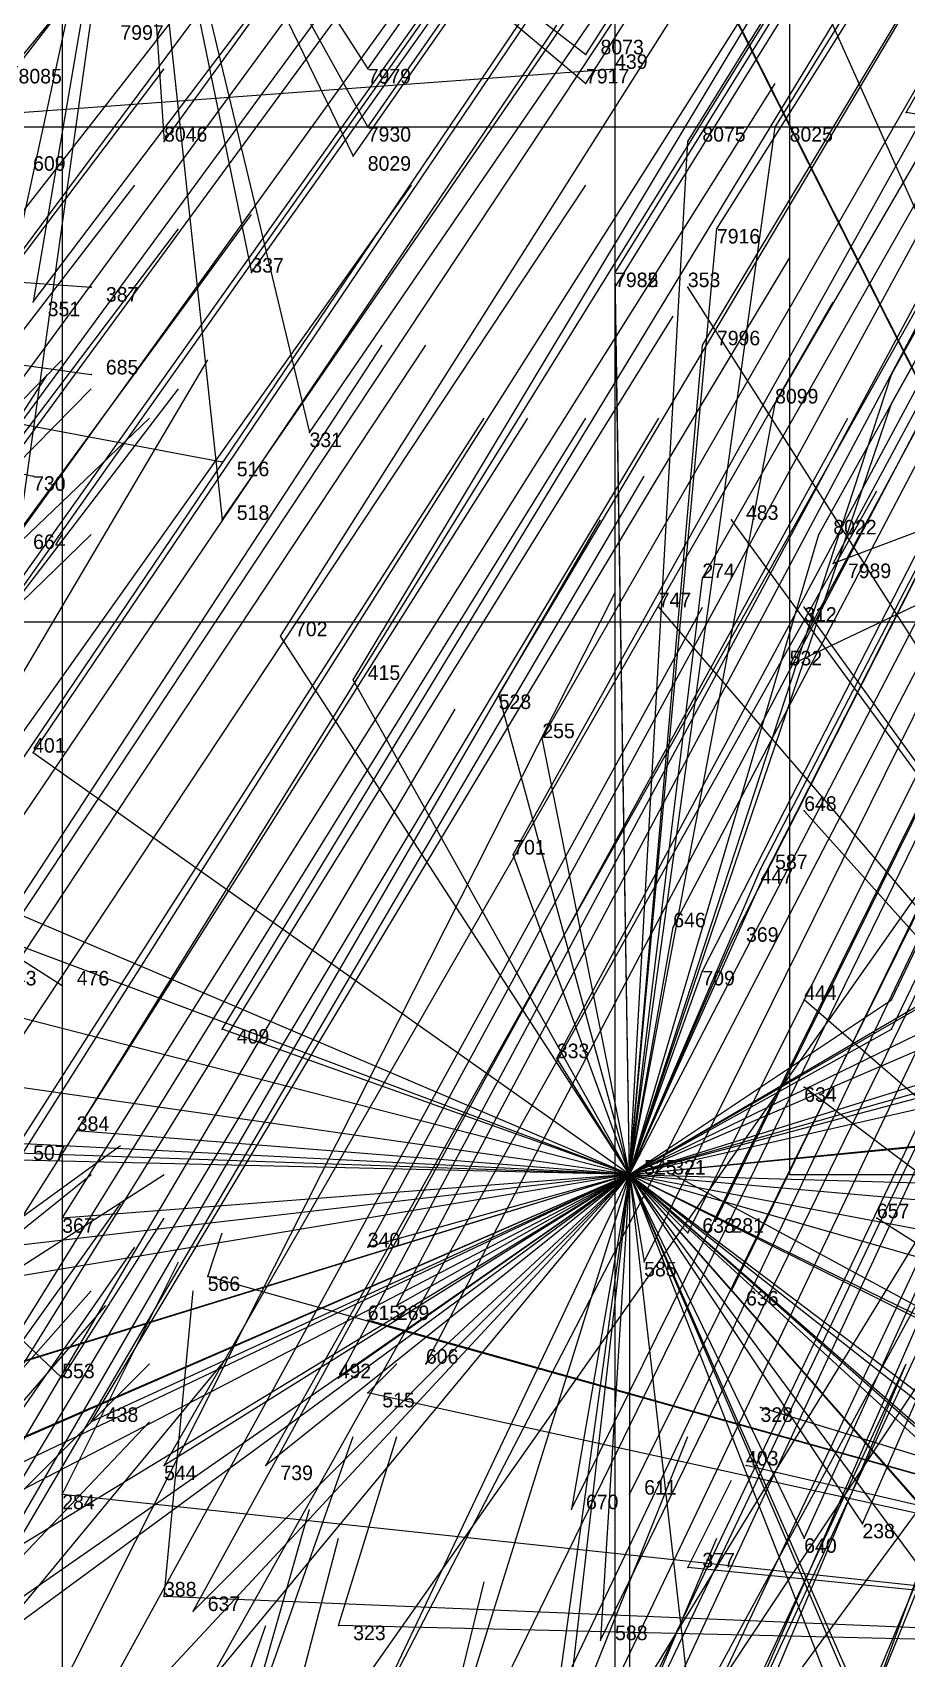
# Model space of a CAD drawing. Extents: x -0.5 to 0.59, y -0.5 to 0.59.
# Drawn here: x -0.231 to -0.171, y -0.4013 to -0.2895 of the extents above; entities that cross this region are included whole.
import ezdxf

# ---------------------------------------------------------------- set-up
doc = ezdxf.new("R2010")
doc.units = 0
for name, color, linetype in [('Clients', 3, 'CONTINUOUS'), ('Facilities', 3, 'CONTINUOUS'), ('Facilities_lines', 3, 'CONTINUOUS'), ('Min_max_boxes', 1, 'CONTINUOUS'), ('Normals', 1, 'CONTINUOUS'), ('Source_points', 5, 'CONTINUOUS'), ('Text', 3, 'CONTINUOUS')]:
    doc.layers.add(name, color=color, linetype=linetype)

msp = doc.modelspace()

# ---------------------------------------------------------------- linework, layer by layer
at = {"layer": 'Clients', "color": 5}
for p in [(-0.193, -0.291, -0.872), (-0.208, -0.292, -0.898), (-0.191, -0.292, -1.25), (-0.193, -0.293, -0.876), (-0.171, -0.295, -0.853), (-0.208, -0.296, -0.906), (-0.18, -0.296, -0.866), (-0.222, -0.297, -0.927), (-0.186, -0.297, -0.876), (-0.209, -0.298, -0.91), (-0.184, -0.303, -0.887), (-0.216, -0.306, -0.936), (-0.191, -0.306, -0.903), (-0.227, -0.307, -1.25), (-0.191, -0.307, -0.903), (-0.186, -0.307, -1.25), (-0.231, -0.308, -0.963), (-0.185, -0.311, -0.904), (-0.227, -0.313, -1.25), (-0.172, -0.313, -0.892), (-0.18, -0.315, -0.907), (-0.172, -0.315, -0.897), (-0.212, -0.317, -0.955), (-0.218, -0.319, -1.25), (-0.231, -0.32, -1.25), (-0.218, -0.323, -0.974), (-0.183, -0.323, -1.25), (-0.177, -0.324, -0.922), (-0.176, -0.326, -0.926), (-0.185, -0.327, -0.939), (-0.188, -0.329, -1.25), (-0.178, -0.329, -1.25), (-0.214, -0.331, -0.984), (-0.179, -0.333, -0.945), (-0.209, -0.334, -0.984), (-0.199, -0.335, -0.975), (-0.196, -0.338, -0.977), (-0.231, -0.339, -1.025), (-0.178, -0.343, -1.25), (-0.198, -0.346, -0.996), (-0.181, -0.347, -0.978), (-0.181, -0.348, -0.981), (-0.187, -0.351, -0.994), (-0.183, -0.352, -0.991), (-0.185, -0.354, -1), (-0.229, -0.355, -1.25), (-0.178, -0.356, -1.25), (-0.172, -0.356, -0.987), (-0.218, -0.358, -1.048), (-0.172, -0.358, -0.993), (-0.195, -0.36, -1.024), (-0.178, -0.362, -1.25), (-0.228, -0.365, -1.075), (-0.187, -0.368, -1.25), (-0.229, -0.371, -1.091), (-0.184, -0.371, -1.036), (-0.173, -0.371, -1.25), (-0.186, -0.372, -1.039), (-0.208, -0.373, -1.068), (-0.189, -0.374, -1.048), (-0.219, -0.375, -1.25), (-0.183, -0.376, -1.046), (-0.206, -0.377, -1.075), (-0.208, -0.378, -1.25), (-0.204, -0.381, -1.081), (-0.229, -0.382, -1.25), (-0.21, -0.382, -1.09), (-0.208, -0.383, -1.25), (-0.181, -0.384, -1.25), (-0.227, -0.385, -1.116), (-0.222, -0.388, -1.119), (-0.215, -0.388, -1.11), (-0.182, -0.388, -1.25), (-0.229, -0.39, -1.25), (-0.19, -0.39, -1.084), (-0.194, -0.391, -1.09), (-0.174, -0.392, -1.073), (-0.178, -0.393, -1.079), (-0.186, -0.395, -1.25), (-0.222, -0.397, -1.25), (-0.22, -0.398, -1.136), (-0.21, -0.399, -1.25), (-0.192, -0.4, -1.109)]:
    msp.add_point(p, dxfattribs=at)
at = {"layer": 'Facilities', "color": 3}
msp.add_point((-0.19, -0.368, -1.034), dxfattribs=at)
at = {"layer": 'Facilities_lines', "color": 3}
for p, q in [((-0.126, -0.401, -1.25), (-0.197, -0.242, -1.25)), ((-0.224, -0.267, -0.871), (-0.236, -0.322, -0.998)), ((-0.224, -0.267, -0.871), (-0.232, -0.324, -0.996)), ((-0.224, -0.267, -0.871), (-0.231, -0.308, -0.963)), ((-0.224, -0.267, -0.871), (-0.212, -0.317, -0.955)), ((-0.224, -0.267, -0.871), (-0.218, -0.323, -0.974)), ((-0.224, -0.267, -0.871), (-0.216, -0.306, -0.936)), ((-0.224, -0.267, -0.871), (-0.193, -0.293, -0.876)), ((-0.224, -0.267, -0.871), (-0.208, -0.296, -0.906)), ((-0.224, -0.267, -0.871), (-0.208, -0.292, -0.898)), ((-0.224, -0.267, -0.871), (-0.209, -0.298, -0.91)), ((-0.224, -0.267, -0.871), (-0.222, -0.297, -0.927)), ((-0.224, -0.267, -0.871), (-0.193, -0.291, -0.872)), ((-0.126, -0.401, -1.25), (-0.191, -0.272, -1.25)), ((-0.126, -0.401, -1.25), (-0.184, -0.286, -1.25)), ((-0.314, -0.301, -1.25), (-0.191, -0.292, -1.25)), ((-0.118, -0.304, -0.814), (-0.171, -0.295, -0.853)), ((-0.19, -0.368, -1.034), (-0.18, -0.296, -0.866)), ((-0.19, -0.368, -1.034), (-0.186, -0.297, -0.876)), ((-0.314, -0.301, -1.25), (-0.227, -0.307, -1.25)), ((-0.314, -0.301, -1.25), (-0.229, -0.355, -1.25)), ((-0.314, -0.301, -1.25), (-0.218, -0.319, -1.25)), ((-0.314, -0.301, -1.25), (-0.229, -0.382, -1.25)), ((-0.314, -0.301, -1.25), (-0.227, -0.313, -1.25)), ((-0.314, -0.301, -1.25), (-0.231, -0.32, -1.25)), ((-0.19, -0.368, -1.034), (-0.184, -0.303, -0.887)), ((-0.118, -0.304, -0.814), (-0.179, -0.333, -0.945)), ((-0.118, -0.304, -0.814), (-0.176, -0.326, -0.926)), ((-0.19, -0.368, -1.034), (-0.191, -0.306, -0.903)), ((-0.19, -0.368, -1.034), (-0.191, -0.307, -0.903)), ((-0.126, -0.401, -1.25), (-0.186, -0.307, -1.25)), ((-0.19, -0.368, -1.034), (-0.185, -0.311, -0.904)), ((-0.19, -0.368, -1.034), (-0.172, -0.313, -0.892)), ((-0.19, -0.368, -1.034), (-0.172, -0.315, -0.897)), ((-0.19, -0.368, -1.034), (-0.18, -0.315, -0.907)), ((-0.19, -0.368, -1.034), (-0.177, -0.324, -0.922)), ((-0.126, -0.401, -1.25), (-0.183, -0.323, -1.25)), ((-0.19, -0.368, -1.034), (-0.185, -0.327, -0.939)), ((-0.126, -0.401, -1.25), (-0.188, -0.329, -1.25)), ((-0.126, -0.401, -1.25), (-0.178, -0.329, -1.25)), ((-0.19, -0.368, -1.034), (-0.214, -0.331, -0.984)), ((-0.19, -0.368, -1.034), (-0.209, -0.334, -0.984)), ((-0.19, -0.368, -1.034), (-0.199, -0.335, -0.975)), ((-0.19, -0.368, -1.034), (-0.196, -0.338, -0.977)), ((-0.19, -0.368, -1.034), (-0.231, -0.339, -1.025)), ((-0.19, -0.368, -1.034), (-0.144, -0.341, -0.926)), ((-0.126, -0.401, -1.25), (-0.178, -0.343, -1.25)), ((-0.19, -0.368, -1.034), (-0.244, -0.345, -1.058)), ((-0.19, -0.368, -1.034), (-0.198, -0.346, -0.996)), ((-0.19, -0.368, -1.034), (-0.139, -0.346, -0.933)), ((-0.19, -0.368, -1.034), (-0.246, -0.347, -1.062)), ((-0.19, -0.368, -1.034), (-0.181, -0.347, -0.978)), ((-0.19, -0.368, -1.034), (-0.181, -0.348, -0.981)), ((-0.19, -0.368, -1.034), (-0.149, -0.348, -0.948)), ((-0.19, -0.368, -1.034), (-0.256, -0.351, -1.085)), ((-0.19, -0.368, -1.034), (-0.187, -0.351, -0.994)), ((-0.19, -0.368, -1.034), (-0.183, -0.352, -0.991)), ((-0.19, -0.368, -1.034), (-0.164, -0.353, -0.973)), ((-0.19, -0.368, -1.034), (-0.185, -0.354, -1)), ((-0.19, -0.368, -1.034), (-0.172, -0.356, -0.987)), ((-0.126, -0.401, -1.25), (-0.178, -0.356, -1.25)), ((-0.19, -0.368, -1.034), (-0.218, -0.358, -1.048)), ((-0.19, -0.368, -1.034), (-0.158, -0.358, -0.978)), ((-0.19, -0.368, -1.034), (-0.146, -0.358, -0.968)), ((-0.19, -0.368, -1.034), (-0.172, -0.358, -0.993)), ((-0.19, -0.368, -1.034), (-0.195, -0.36, -1.024)), ((-0.19, -0.368, -1.034), (-0.16, -0.36, -0.986)), ((-0.19, -0.368, -1.034), (-0.162, -0.36, -0.986)), ((-0.19, -0.368, -1.034), (-0.239, -0.361, -1.083)), ((-0.126, -0.401, -1.25), (-0.178, -0.362, -1.25)), ((-0.19, -0.368, -1.034), (-0.15, -0.364, -0.985)), ((-0.19, -0.368, -1.034), (-0.249, -0.365, -1.105)), ((-0.19, -0.368, -1.034), (-0.228, -0.365, -1.075)), ((-0.19, -0.368, -1.034), (-0.159, -0.365, -0.995)), ((-0.19, -0.368, -1.034), (-0.247, -0.366, -1.103)), ((-0.19, -0.368, -1.034), (-0.232, -0.367, -1.085)), ((-0.19, -0.368, -1.034), (-0.259, -0.376, -1.141)), ((-0.19, -0.368, -1.034), (-0.258, -0.389, -1.166)), ((-0.19, -0.368, -1.034), (-0.255, -0.388, -1.162)), ((-0.19, -0.368, -1.034), (-0.25, -0.394, -1.166)), ((-0.19, -0.368, -1.034), (-0.247, -0.395, -1.163)), ((-0.19, -0.368, -1.034), (-0.244, -0.377, -1.123)), ((-0.19, -0.368, -1.034), (-0.242, -0.395, -1.157)), ((-0.19, -0.368, -1.034), (-0.239, -0.404, -1.173)), ((-0.19, -0.368, -1.034), (-0.236, -0.4, -1.161)), ((-0.19, -0.368, -1.034), (-0.236, -0.396, -1.153)), ((-0.19, -0.368, -1.034), (-0.236, -0.388, -1.134)), ((-0.19, -0.368, -1.034), (-0.23, -0.411, -1.177)), ((-0.19, -0.368, -1.034), (-0.229, -0.371, -1.091)), ((-0.19, -0.368, -1.034), (-0.227, -0.385, -1.116)), ((-0.19, -0.368, -1.034), (-0.222, -0.388, -1.119)), ((-0.19, -0.368, -1.034), (-0.22, -0.398, -1.136)), ((-0.19, -0.368, -1.034), (-0.219, -0.403, -1.146)), ((-0.19, -0.368, -1.034), (-0.215, -0.388, -1.11)), ((-0.19, -0.368, -1.034), (-0.21, -0.382, -1.09)), ((-0.19, -0.368, -1.034), (-0.209, -0.408, -1.145)), ((-0.19, -0.368, -1.034), (-0.208, -0.373, -1.068)), ((-0.19, -0.368, -1.034), (-0.206, -0.377, -1.075)), ((-0.19, -0.368, -1.034), (-0.205, -0.416, -1.159)), ((-0.19, -0.368, -1.034), (-0.204, -0.381, -1.081)), ((-0.19, -0.368, -1.034), (-0.196, -0.42, -1.159)), ((-0.19, -0.368, -1.034), (-0.195, -0.404, -1.121)), ((-0.19, -0.368, -1.034), (-0.194, -0.391, -1.09)), ((-0.19, -0.368, -1.034), (-0.192, -0.4, -1.109)), ((-0.19, -0.368, -1.034), (-0.159, -0.41, -1.099)), ((-0.19, -0.368, -1.034), (-0.174, -0.392, -1.073)), ((-0.19, -0.368, -1.034), (-0.157, -0.393, -1.058)), ((-0.19, -0.368, -1.034), (-0.168, -0.393, -1.068)), ((-0.19, -0.368, -1.034), (-0.184, -0.371, -1.036)), ((-0.19, -0.368, -1.034), (-0.144, -0.372, -0.996)), ((-0.19, -0.368, -1.034), (-0.145, -0.39, -1.04)), ((-0.19, -0.368, -1.034), (-0.148, -0.38, -1.019)), ((-0.19, -0.368, -1.034), (-0.153, -0.402, -1.076)), ((-0.19, -0.368, -1.034), (-0.142, -0.392, -1.042)), ((-0.19, -0.368, -1.034), (-0.19, -0.41, -1.13)), ((-0.19, -0.368, -1.034), (-0.163, -0.431, -1.153)), ((-0.19, -0.368, -1.034), (-0.157, -0.394, -1.061)), ((-0.19, -0.368, -1.034), (-0.137, -0.378, -1.004)), ((-0.19, -0.368, -1.034), (-0.147, -0.417, -1.105)), ((-0.19, -0.368, -1.034), (-0.189, -0.374, -1.048)), ((-0.19, -0.368, -1.034), (-0.19, -0.39, -1.084)), ((-0.19, -0.368, -1.034), (-0.164, -0.391, -1.06)), ((-0.19, -0.368, -1.034), (-0.165, -0.432, -1.156)), ((-0.19, -0.368, -1.034), (-0.169, -0.416, -1.123)), ((-0.19, -0.368, -1.034), (-0.183, -0.376, -1.046)), ((-0.19, -0.368, -1.034), (-0.186, -0.372, -1.039)), ((-0.19, -0.368, -1.034), (-0.178, -0.393, -1.079)), ((-0.19, -0.368, -1.034), (-0.143, -0.409, -1.084)), ((-0.19, -0.368, -1.034), (-0.185, -0.412, -1.13)), ((-0.19, -0.368, -1.034), (-0.147, -0.406, -1.078)), ((-0.19, -0.368, -1.034), (-0.155, -0.369, -1.001)), ((-0.126, -0.401, -1.25), (-0.187, -0.368, -1.25)), ((-0.126, -0.401, -1.25), (-0.173, -0.371, -1.25)), ((-0.126, -0.401, -1.25), (-0.219, -0.375, -1.25)), ((-0.126, -0.401, -1.25), (-0.208, -0.378, -1.25)), ((-0.126, -0.401, -1.25), (-0.208, -0.383, -1.25)), ((-0.126, -0.401, -1.25), (-0.181, -0.384, -1.25)), ((-0.126, -0.401, -1.25), (-0.182, -0.388, -1.25)), ((-0.126, -0.401, -1.25), (-0.229, -0.39, -1.25)), ((-0.126, -0.401, -1.25), (-0.186, -0.395, -1.25)), ((-0.126, -0.401, -1.25), (-0.222, -0.397, -1.25)), ((-0.126, -0.401, -1.25), (-0.21, -0.399, -1.25))]:
    msp.add_line(p, q, dxfattribs=at)
at = {"layer": 'Min_max_boxes', "color": 1}
for p, q in [((-0.191, -0.404, -1.25), (-0.191, -0.165, -1.25)), ((-0.191, -0.404, -1.248), (-0.191, -0.165, -1.248)), ((-0.229, -0.236, -1.25), (-0.229, -0.466, -1.25)), ((-0.229, -0.236, -1.25), (-0.229, -0.466, -1.25)), ((-0.179, -0.244, -0.973), (-0.179, -0.368, -0.973)), ((-0.179, -0.244, -0.7), (-0.179, -0.368, -0.7)), ((-0.137, -0.296, -1.177), (-0.259, -0.296, -1.177)), ((-0.137, -0.296, -0.866), (-0.259, -0.296, -0.866)), ((-0.28, -0.33, -1.027), (-0.163, -0.33, -1.027)), ((-0.28, -0.33, -0.737), (-0.163, -0.33, -0.737)), ((-0.179, -0.368, -0.973), (-0.063, -0.368, -0.973)), ((-0.179, -0.368, -0.7), (-0.063, -0.368, -0.7)), ((-0.179, -0.368, -0.973), (-0.179, -0.368, -0.7))]:
    msp.add_line(p, q, dxfattribs=at)
at = {"layer": 'Normals', "color": 1}
for p, q in [((-0.193, -0.291, -0.872), (-0.143, -0.213, -0.909)), ((-0.193, -0.293, -0.876), (-0.143, -0.214, -0.913)), ((-0.171, -0.295, -0.853), (-0.125, -0.215, -0.89)), ((-0.208, -0.292, -0.898), (-0.155, -0.217, -0.935)), ((-0.18, -0.296, -0.866), (-0.131, -0.217, -0.903)), ((-0.233, -0.293, -0.935), (-0.176, -0.219, -0.971)), ((-0.186, -0.297, -0.876), (-0.137, -0.218, -0.913)), ((-0.208, -0.296, -0.906), (-0.155, -0.22, -0.942)), ((-0.222, -0.297, -0.927), (-0.167, -0.221, -0.962)), ((-0.209, -0.298, -0.91), (-0.156, -0.222, -0.947)), ((-0.184, -0.303, -0.887), (-0.135, -0.225, -0.925)), ((-0.191, -0.306, -0.903), (-0.142, -0.227, -0.94)), ((-0.191, -0.307, -0.903), (-0.142, -0.228, -0.94)), ((-0.216, -0.306, -0.936), (-0.162, -0.23, -0.973)), ((-0.185, -0.311, -0.904), (-0.137, -0.231, -0.941)), ((-0.172, -0.313, -0.892), (-0.127, -0.232, -0.93)), ((-0.231, -0.308, -0.963), (-0.175, -0.234, -0.999)), ((-0.18, -0.315, -0.907), (-0.133, -0.234, -0.943)), ((-0.172, -0.315, -0.897), (-0.127, -0.234, -0.934)), ((-0.212, -0.317, -0.955), (-0.16, -0.241, -0.991)), ((-0.177, -0.324, -0.922), (-0.132, -0.243, -0.96)), ((-0.176, -0.326, -0.926), (-0.132, -0.244, -0.963)), ((-0.218, -0.323, -0.974), (-0.165, -0.246, -1.01)), ((-0.185, -0.327, -0.939), (-0.139, -0.246, -0.976)), ((-0.236, -0.322, -0.998), (-0.181, -0.247, -1.035)), ((-0.232, -0.324, -0.996), (-0.178, -0.249, -1.034)), ((-0.179, -0.333, -0.945), (-0.135, -0.251, -0.982)), ((-0.214, -0.331, -0.984), (-0.164, -0.252, -1.022)), ((-0.209, -0.334, -0.984), (-0.161, -0.254, -1.022)), ((-0.244, -0.33, -1.027), (-0.189, -0.255, -1.064)), ((-0.199, -0.335, -0.975), (-0.152, -0.256, -1.013)), ((-0.196, -0.338, -0.977), (-0.15, -0.258, -1.014)), ((-0.231, -0.339, -1.025), (-0.179, -0.262, -1.063)), ((-0.181, -0.347, -0.978), (-0.138, -0.264, -1.015)), ((-0.198, -0.346, -0.996), (-0.153, -0.265, -1.033)), ((-0.181, -0.348, -0.981), (-0.139, -0.265, -1.018)), ((-0.271, -0.339, -1.083), (-0.212, -0.267, -1.121)), ((-0.187, -0.351, -0.994), (-0.144, -0.269, -1.032)), ((-0.183, -0.352, -0.991), (-0.141, -0.269, -1.028)), ((-0.244, -0.345, -1.058), (-0.191, -0.27, -1.096)), ((-0.246, -0.347, -1.062), (-0.192, -0.271, -1.1)), ((-0.185, -0.354, -1), (-0.143, -0.272, -1.037)), ((-0.172, -0.356, -0.987), (-0.132, -0.272, -1.025)), ((-0.267, -0.347, -1.095), (-0.21, -0.274, -1.133)), ((-0.256, -0.351, -1.085), (-0.201, -0.276, -1.123)), ((-0.172, -0.358, -0.993), (-0.132, -0.275, -1.031)), ((-0.195, -0.36, -1.024), (-0.151, -0.278, -1.061)), ((-0.218, -0.358, -1.048), (-0.17, -0.279, -1.085)), ((-0.239, -0.361, -1.083), (-0.188, -0.284, -1.12)), ((-0.273, -0.36, -1.13), (-0.218, -0.286, -1.167)), ((-0.228, -0.365, -1.075), (-0.179, -0.286, -1.113)), ((-0.19, -0.368, -1.034), (-0.147, -0.285, -1.071)), ((-0.249, -0.365, -1.105), (-0.197, -0.288, -1.142)), ((-0.232, -0.367, -1.085), (-0.182, -0.288, -1.122)), ((-0.186, -0.372, -1.039), (-0.144, -0.288, -1.075)), ((-0.184, -0.371, -1.036), (-0.143, -0.288, -1.073)), ((-0.247, -0.366, -1.103), (-0.195, -0.289, -1.141)), ((-0.189, -0.374, -1.048), (-0.148, -0.291, -1.085)), ((-0.278, -0.366, -1.15), (-0.222, -0.292, -1.187)), ((-0.208, -0.373, -1.068), (-0.164, -0.292, -1.106)), ((-0.191, -0.292, -1.25), (-0.191, -0.292, -1.15)), ((-0.183, -0.376, -1.046), (-0.142, -0.292, -1.082)), ((-0.229, -0.371, -1.091), (-0.18, -0.293, -1.129)), ((-0.206, -0.377, -1.075), (-0.163, -0.296, -1.112)), ((-0.204, -0.381, -1.081), (-0.161, -0.299, -1.118)), ((-0.281, -0.374, -1.168), (-0.224, -0.3, -1.206)), ((-0.259, -0.376, -1.141), (-0.205, -0.3, -1.178)), ((-0.244, -0.377, -1.123), (-0.193, -0.3, -1.16)), ((-0.21, -0.382, -1.09), (-0.166, -0.3, -1.127)), ((-0.271, -0.377, -1.16), (-0.216, -0.302, -1.197)), ((-0.277, -0.377, -1.169), (-0.221, -0.303, -1.207)), ((-0.227, -0.385, -1.116), (-0.179, -0.305, -1.153)), ((-0.227, -0.307, -1.25), (-0.227, -0.307, -1.15)), ((-0.19, -0.39, -1.084), (-0.149, -0.307, -1.121)), ((-0.186, -0.307, -1.25), (-0.186, -0.307, -1.15)), ((-0.174, -0.392, -1.073), (-0.137, -0.307, -1.11)), ((-0.222, -0.388, -1.119), (-0.176, -0.308, -1.156)), ((-0.215, -0.388, -1.11), (-0.17, -0.308, -1.147)), ((-0.194, -0.391, -1.09), (-0.153, -0.308, -1.128)), ((-0.236, -0.388, -1.134), (-0.187, -0.309, -1.171)), ((-0.178, -0.393, -1.079), (-0.14, -0.309, -1.116)), ((-0.258, -0.389, -1.166), (-0.207, -0.311, -1.204)), ((-0.255, -0.388, -1.162), (-0.204, -0.311, -1.199)), ((-0.299, -0.383, -1.214), (-0.229, -0.312, -1.216)), ((-0.268, -0.395, -1.193), (-0.219, -0.312, -1.219)), ((-0.297, -0.385, -1.215), (-0.227, -0.314, -1.221)), ((-0.284, -0.396, -1.218), (-0.23, -0.313, -1.206)), ((-0.28, -0.391, -1.202), (-0.221, -0.314, -1.226)), ((-0.227, -0.313, -1.25), (-0.227, -0.313, -1.15)), ((-0.295, -0.385, -1.214), (-0.223, -0.316, -1.22)), ((-0.25, -0.394, -1.166), (-0.2, -0.316, -1.203)), ((-0.247, -0.395, -1.163), (-0.197, -0.316, -1.2)), ((-0.242, -0.395, -1.157), (-0.193, -0.316, -1.194)), ((-0.236, -0.396, -1.153), (-0.188, -0.316, -1.189)), ((-0.22, -0.398, -1.136), (-0.175, -0.316, -1.173)), ((-0.192, -0.4, -1.109), (-0.151, -0.316, -1.145)), ((-0.218, -0.319, -1.25), (-0.218, -0.319, -1.15)), ((-0.236, -0.4, -1.161), (-0.189, -0.32, -1.198)), ((-0.231, -0.32, -1.25), (-0.231, -0.32, -1.15)), ((-0.195, -0.404, -1.121), (-0.155, -0.32, -1.158)), ((-0.219, -0.403, -1.146), (-0.173, -0.321, -1.182)), ((-0.295, -0.39, -1.223), (-0.227, -0.324, -1.19)), ((-0.239, -0.404, -1.173), (-0.192, -0.323, -1.209)), ((-0.183, -0.323, -1.25), (-0.183, -0.323, -1.15)), ((-0.209, -0.408, -1.145), (-0.166, -0.325, -1.182)), ((-0.19, -0.41, -1.13), (-0.151, -0.326, -1.167)), ((-0.236, -0.417, -1.197), (-0.191, -0.328, -1.212)), ((-0.185, -0.412, -1.13), (-0.146, -0.328, -1.167)), ((-0.23, -0.411, -1.177), (-0.185, -0.329, -1.213)), ((-0.188, -0.329, -1.25), (-0.188, -0.329, -1.15)), ((-0.178, -0.329, -1.25), (-0.178, -0.329, -1.15)), ((-0.205, -0.416, -1.159), (-0.164, -0.332, -1.196)), ((-0.251, -0.419, -1.22), (-0.202, -0.336, -1.193)), ((-0.196, -0.42, -1.159), (-0.156, -0.336, -1.196)), ((-0.198, -0.423, -1.167), (-0.158, -0.339, -1.205)), ((-0.201, -0.424, -1.174), (-0.161, -0.34, -1.211)), ((-0.178, -0.343, -1.25), (-0.178, -0.343, -1.15)), ((-0.197, -0.431, -1.184), (-0.157, -0.346, -1.218)), ((-0.226, -0.428, -1.209), (-0.169, -0.347, -1.226)), ((-0.195, -0.435, -1.193), (-0.157, -0.348, -1.221)), ((-0.187, -0.438, -1.191), (-0.151, -0.349, -1.218)), ((-0.189, -0.441, -1.2), (-0.152, -0.352, -1.227)), ((-0.189, -0.447, -1.214), (-0.155, -0.354, -1.228)), ((-0.229, -0.355, -1.25), (-0.229, -0.355, -1.15)), ((-0.207, -0.438, -1.212), (-0.152, -0.355, -1.224)), ((-0.178, -0.356, -1.25), (-0.178, -0.356, -1.15)), ((-0.214, -0.444, -1.233), (-0.162, -0.359, -1.227)), ((-0.207, -0.441, -1.218), (-0.148, -0.361, -1.227)), ((-0.178, -0.362, -1.25), (-0.178, -0.362, -1.15)), ((-0.236, -0.374, -1.25), (-0.225, -0.366, -1.151)), ((-0.242, -0.38, -1.25), (-0.227, -0.368, -1.152)), ((-0.236, -0.377, -1.25), (-0.222, -0.368, -1.151)), ((-0.187, -0.368, -1.25), (-0.187, -0.368, -1.15)), ((-0.211, -0.452, -1.247), (-0.166, -0.369, -1.215)), ((-0.24, -0.391, -1.25), (-0.225, -0.37, -1.153)), ((-0.229, -0.382, -1.25), (-0.222, -0.371, -1.151)), ((-0.173, -0.371, -1.25), (-0.173, -0.371, -1.15)), ((-0.219, -0.375, -1.25), (-0.218, -0.372, -1.15)), ((-0.24, -0.396, -1.25), (-0.224, -0.373, -1.154)), ((-0.229, -0.39, -1.25), (-0.221, -0.374, -1.152)), ((-0.266, -0.42, -1.244), (-0.227, -0.376, -1.163)), ((-0.222, -0.397, -1.25), (-0.22, -0.376, -1.152)), ((-0.264, -0.421, -1.25), (-0.226, -0.377, -1.169)), ((-0.208, -0.378, -1.25), (-0.208, -0.378, -1.15)), ((-0.26, -0.418, -1.25), (-0.223, -0.381, -1.165)), ((-0.237, -0.404, -1.25), (-0.218, -0.381, -1.154)), ((-0.208, -0.383, -1.25), (-0.206, -0.381, -1.15)), ((-0.206, -0.456, -1.25), (-0.171, -0.381, -1.193)), ((-0.203, -0.457, -1.25), (-0.171, -0.381, -1.192)), ((-0.181, -0.384, -1.25), (-0.181, -0.384, -1.15)), ((-0.261, -0.425, -1.246), (-0.223, -0.385, -1.162)), ((-0.215, -0.403, -1.25), (-0.209, -0.386, -1.152)), ((-0.21, -0.399, -1.25), (-0.206, -0.386, -1.151)), ((-0.21, -0.446, -1.25), (-0.186, -0.386, -1.174)), ((-0.182, -0.388, -1.25), (-0.182, -0.388, -1.15)), ((-0.186, -0.395, -1.25), (-0.183, -0.389, -1.15)), ((-0.218, -0.412, -1.25), (-0.212, -0.391, -1.152)), ((-0.22, -0.431, -1.25), (-0.21, -0.393, -1.158)), ((-0.201, -0.433, -1.25), (-0.184, -0.393, -1.16)), ((-0.21, -0.437, -1.25), (-0.2, -0.396, -1.159)), ((-0.226, -0.43, -1.25), (-0.215, -0.399, -1.156))]:
    msp.add_line(p, q, dxfattribs=at)
at = {"layer": 'Source_points', "color": 5}
for p in [(-0.193, -0.291, -0.872), (-0.208, -0.292, -0.898), (-0.191, -0.292, -1.25), (-0.193, -0.293, -0.876), (-0.171, -0.295, -0.853), (-0.208, -0.296, -0.906), (-0.18, -0.296, -0.866), (-0.222, -0.297, -0.927), (-0.186, -0.297, -0.876), (-0.209, -0.298, -0.91), (-0.184, -0.303, -0.887), (-0.216, -0.306, -0.936), (-0.191, -0.306, -0.903), (-0.227, -0.307, -1.25), (-0.191, -0.307, -0.903), (-0.186, -0.307, -1.25), (-0.231, -0.308, -0.963), (-0.185, -0.311, -0.904), (-0.227, -0.313, -1.25), (-0.172, -0.313, -0.892), (-0.18, -0.315, -0.907), (-0.172, -0.315, -0.897), (-0.212, -0.317, -0.955), (-0.218, -0.319, -1.25), (-0.231, -0.32, -1.25), (-0.218, -0.323, -0.974), (-0.183, -0.323, -1.25), (-0.177, -0.324, -0.922), (-0.176, -0.326, -0.926), (-0.185, -0.327, -0.939), (-0.188, -0.329, -1.25), (-0.178, -0.329, -1.25), (-0.214, -0.331, -0.984), (-0.179, -0.333, -0.945), (-0.209, -0.334, -0.984), (-0.199, -0.335, -0.975), (-0.196, -0.338, -0.977), (-0.231, -0.339, -1.025), (-0.178, -0.343, -1.25), (-0.198, -0.346, -0.996), (-0.181, -0.347, -0.978), (-0.181, -0.348, -0.981), (-0.187, -0.351, -0.994), (-0.183, -0.352, -0.991), (-0.185, -0.354, -1), (-0.229, -0.355, -1.25), (-0.178, -0.356, -1.25), (-0.172, -0.356, -0.987), (-0.218, -0.358, -1.048), (-0.172, -0.358, -0.993), (-0.195, -0.36, -1.024), (-0.178, -0.362, -1.25), (-0.228, -0.365, -1.075), (-0.19, -0.368, -1.034), (-0.187, -0.368, -1.25), (-0.229, -0.371, -1.091), (-0.184, -0.371, -1.036), (-0.173, -0.371, -1.25), (-0.186, -0.372, -1.039), (-0.208, -0.373, -1.068), (-0.189, -0.374, -1.048), (-0.219, -0.375, -1.25), (-0.183, -0.376, -1.046), (-0.206, -0.377, -1.075), (-0.208, -0.378, -1.25), (-0.204, -0.381, -1.081), (-0.229, -0.382, -1.25), (-0.21, -0.382, -1.09), (-0.208, -0.383, -1.25), (-0.181, -0.384, -1.25), (-0.227, -0.385, -1.116), (-0.222, -0.388, -1.119), (-0.215, -0.388, -1.11), (-0.182, -0.388, -1.25), (-0.229, -0.39, -1.25), (-0.19, -0.39, -1.084), (-0.194, -0.391, -1.09), (-0.174, -0.392, -1.073), (-0.178, -0.393, -1.079), (-0.186, -0.395, -1.25), (-0.222, -0.397, -1.25), (-0.22, -0.398, -1.136), (-0.21, -0.399, -1.25), (-0.192, -0.4, -1.109)]:
    msp.add_point(p, dxfattribs=at)

# ---------------------------------------------------------------- texts
at = {"layer": 'Text', "color": 3}
for s, p in [('7997', (-0.225, -0.29, -0.917)), ('8073', (-0.192, -0.291, -0.872)), ('439', (-0.191, -0.292, -1.25)), ('8085', (-0.232, -0.293, -0.935)), ('7979', (-0.208, -0.293, -0.898)), ('7917', (-0.193, -0.293, -0.876)), ('8046', (-0.222, -0.297, -0.927)), ('7930', (-0.208, -0.297, -0.906)), ('8075', (-0.185, -0.297, -0.876)), ('8025', (-0.179, -0.297, -0.866)), ('609', (-0.231, -0.299, -1.25)), ('8029', (-0.208, -0.299, -0.91)), ('7916', (-0.184, -0.304, -0.887)), ('337', (-0.216, -0.306, -0.936)), ('7932', (-0.191, -0.307, -0.903)), ('7985', (-0.191, -0.307, -0.903)), ('353', (-0.186, -0.307, -1.25)), ('387', (-0.226, -0.308, -1.25)), ('351', (-0.23, -0.309, -0.963)), ('7996', (-0.184, -0.311, -0.904)), ('685', (-0.226, -0.313, -1.25)), ('8099', (-0.18, -0.315, -0.907)), ('331', (-0.212, -0.318, -0.955)), ('516', (-0.217, -0.32, -1.25)), ('730', (-0.231, -0.321, -1.25)), ('518', (-0.217, -0.323, -0.974)), ('483', (-0.182, -0.323, -1.25)), ('8022', (-0.176, -0.324, -0.922)), ('664', (-0.231, -0.325, -0.996)), ('274', (-0.185, -0.327, -0.939)), ('7989', (-0.175, -0.327, -0.926)), ('747', (-0.188, -0.329, -1.25)), ('312', (-0.178, -0.33, -1.25)), ('702', (-0.213, -0.331, -0.984)), ('415', (-0.208, -0.334, -0.984)), ('532', (-0.179, -0.333, -0.945)), ('528', (-0.199, -0.336, -0.975)), ('255', (-0.196, -0.338, -0.977)), ('401', (-0.231, -0.339, -1.025)), ('648', (-0.178, -0.343, -1.25)), ('701', (-0.198, -0.346, -0.996)), ('587', (-0.18, -0.347, -0.978)), ('447', (-0.181, -0.348, -0.981)), ('646', (-0.187, -0.351, -0.994)), ('369', (-0.182, -0.352, -0.991)), ('343', (-0.233, -0.355, -1.25)), ('476', (-0.228, -0.355, -1.25)), ('709', (-0.185, -0.355, -1)), ('444', (-0.178, -0.356, -1.25)), ('409', (-0.217, -0.359, -1.048)), ('333', (-0.195, -0.36, -1.024)), ('634', (-0.178, -0.363, -1.25)), ('384', (-0.228, -0.365, -1.075)), ('507', (-0.231, -0.367, -1.085)), ('525', (-0.189, -0.368, -1.034)), ('321', (-0.187, -0.368, -1.25)), ('367', (-0.229, -0.372, -1.091)), ('638', (-0.185, -0.372, -1.039)), ('281', (-0.183, -0.372, -1.036)), ('657', (-0.173, -0.371, -1.25)), ('340', (-0.208, -0.373, -1.068)), ('585', (-0.189, -0.375, -1.048)), ('566', (-0.219, -0.376, -1.25)), ('636', (-0.182, -0.377, -1.046)), ('615', (-0.208, -0.378, -1.25)), ('269', (-0.206, -0.378, -1.075)), ('606', (-0.204, -0.381, -1.081)), ('553', (-0.229, -0.382, -1.25)), ('492', (-0.21, -0.382, -1.09)), ('515', (-0.207, -0.384, -1.25)), ('438', (-0.226, -0.385, -1.116)), ('328', (-0.181, -0.385, -1.25)), ('403', (-0.182, -0.388, -1.25)), ('544', (-0.222, -0.389, -1.119)), ('739', (-0.214, -0.389, -1.11)), ('284', (-0.229, -0.391, -1.25)), ('670', (-0.193, -0.391, -1.09)), ('611', (-0.189, -0.39, -1.084)), ('238', (-0.174, -0.393, -1.073)), ('640', (-0.178, -0.394, -1.079)), ('377', (-0.185, -0.395, -1.25)), ('388', (-0.222, -0.397, -1.25)), ('637', (-0.219, -0.398, -1.136)), ('323', (-0.209, -0.4, -1.25)), ('588', (-0.191, -0.4, -1.109))]:
    msp.add_text(s, height=0.001, dxfattribs=at).set_placement(p)

doc.saveas('drawing.dxf')
